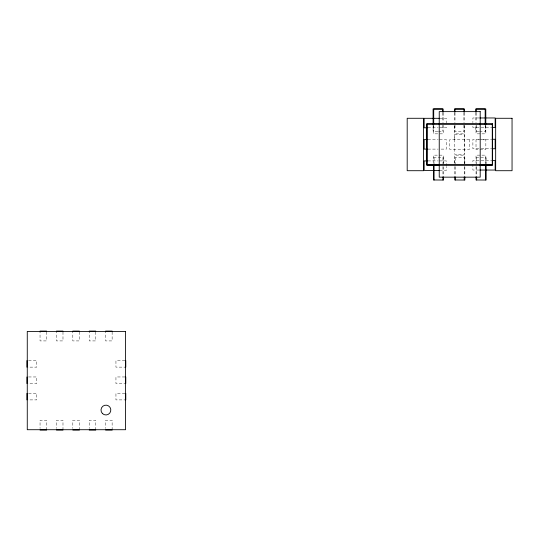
<?xml version="1.0" encoding="UTF-8"?>
<svg xmlns="http://www.w3.org/2000/svg" width="539" height="539" viewBox="0 0 539 539"><rect width="100%" height="100%" fill="white"/><g stroke="black" fill="none" stroke-linecap="round" stroke-linejoin="round"><path stroke-width="0.4" stroke-dasharray="2.69 2.02" d="M454.707 139.581L454.707 134.662L464.537 134.662L464.537 154.322L454.707 154.322L454.707 134.662M479.003 117.967L472.885 117.967L472.885 122.71M439.595 118.317L446.413 118.317L446.413 123.06M479.003 127.453L472.885 127.453L472.885 123.498M481.159 127.453L491.406 127.453M427.892 127.804L438.14 127.804M439.595 127.804L446.413 127.804L446.413 125.432M437.836 131.233L433.093 131.233L433.093 125.196M438.456 131.287L443.199 131.287M478.854 131.233L475.688 131.233L475.688 125.196M479.474 131.287L485.794 131.287L485.794 125.25M479.003 139.264L472.885 139.264L472.885 148.751L479.003 148.751M481.159 139.264L491.406 139.264M427.892 139.621L438.14 139.621M439.595 139.621L446.413 139.621L446.413 149.108L439.595 149.108M481.159 148.751L491.406 148.751M427.892 149.108L438.14 149.108M433.45 157.705L443.557 157.759L443.557 163.795M476.045 157.705L486.151 157.759L486.151 163.795M479.003 160.561L472.885 160.561L472.885 163.721M481.159 160.561L491.406 160.561M427.892 160.918L438.14 160.918M439.595 160.918L446.413 160.918L446.413 165.662M479.003 170.048L472.885 170.048L472.885 164.516M439.595 170.405L446.413 170.405L446.413 166.45M28.587 360.578L36.78 360.578L36.78 367.133L26.95 367.133M124.96 360.578L115.946 360.578L115.946 367.133L124.96 367.133M28.587 376.963L36.78 376.963L36.78 383.512L26.95 383.512M124.96 376.963L115.946 376.963L115.946 383.519L124.96 383.519M28.587 393.342L36.78 393.342L36.78 399.898L26.95 399.898M124.96 393.349L115.946 393.349L115.946 399.898L124.96 399.898M485.848 125.654L485.848 133.847L476.018 133.847L476.018 125.654M485.848 163.337L485.848 155.144L476.018 155.144L476.045 163.741M485.531 157.705L485.531 163.741M485.174 125.196L485.174 131.233M476.665 157.759L476.665 163.795M476.665 166.686L476.665 176.186M476.308 112.766L476.308 122.36M476.308 125.25L476.308 131.287M476.045 166.632L476.045 176.226M475.688 112.712L475.688 122.306M464.854 163.795L464.854 157.759L454.748 157.705L454.748 163.741M464.854 166.686L464.854 176.186M464.551 125.654L464.551 133.847L454.721 133.847L454.721 125.654M464.537 134.662L464.537 154.322M464.551 163.337L464.551 155.144L454.721 155.144L454.721 163.337M464.497 112.766L464.497 122.36M464.497 125.25L464.497 131.287L454.39 131.233L454.39 125.196M464.234 157.705L464.234 163.741M464.234 166.632L464.234 176.226M463.877 112.712L463.877 122.306M463.877 125.196L463.877 131.233M455.367 157.759L455.367 163.795M455.367 166.686L455.367 176.186M455.01 112.766L455.01 122.36M455.01 125.25L455.01 131.287M454.748 166.632L454.748 176.226M454.39 112.712L454.39 122.306M443.557 166.686L443.557 176.186M443.199 112.766L443.199 122.36M443.199 125.25L443.253 133.847L433.423 133.847L433.423 125.654M443.253 163.337L443.253 155.144L433.423 155.144L433.45 163.741M442.937 157.705L442.937 163.741M442.937 166.632L442.937 176.226M442.58 112.712L442.58 122.306M442.58 125.196L442.58 131.233M434.07 157.759L434.07 163.795M433.713 125.25L433.713 131.287M112.132 331.903L112.132 340.917L105.583 340.917L105.583 331.903M112.132 430.041L112.132 420.211L105.583 420.211L105.583 428.404M95.753 331.903L95.753 340.917L89.198 340.917L89.198 331.903M95.753 430.041L95.753 420.211L89.198 420.211L89.198 428.404M79.368 331.903L79.368 340.917L72.812 340.917L72.812 331.903M79.368 430.041L79.368 420.211L72.812 420.211L72.812 428.404M62.982 331.903L62.982 340.917L56.433 340.917L56.433 331.903M62.982 430.041L62.982 420.211L56.433 420.211L56.433 428.404M46.603 331.903L46.603 340.917L40.048 340.917L40.048 331.903M46.603 430.041L46.603 420.211L40.048 420.211L40.048 428.404M469.456 139.581L449.796 139.581L449.796 149.411L469.456 149.411L469.456 139.581M485.848 139.81L476.018 139.81L476.018 149.566L485.848 149.566L485.848 139.81"/><path stroke-width="0.81" d="M479.703 117.967L495.159 117.967L495.159 127.453L492.08 127.453M439.595 118.317L424.139 118.317L424.139 127.804L427.218 127.804M492.08 139.264L495.159 139.264L495.159 148.751L492.08 148.751M427.218 139.621L424.139 139.621L424.139 149.108L427.218 149.108M492.08 160.561L495.159 160.561L495.159 170.048L479.703 170.048M427.218 160.918L424.139 160.918L424.139 170.405L439.595 170.405M439.157 164.974L426.854 164.974L426.854 124.017L492.484 124.111L492.484 165.075L426.955 165.075L426.955 124.111M480.114 164.974L492.39 164.974L492.39 124.017M40.048 331.087L46.603 331.087M56.433 331.087L62.982 331.087M72.812 331.087L79.368 331.087M89.198 331.087L95.753 331.087M105.583 331.087L112.132 331.087M40.048 430.041L46.603 430.041M56.433 430.041L62.982 430.041M72.812 430.041L79.368 430.041M89.198 430.041L95.753 430.041M105.583 430.041L112.132 430.041M486.151 164.577L486.151 180.033L476.045 179.972L476.045 176.9M485.794 124.469L485.794 109.013L476.308 109.013L476.308 112.018M485.531 164.523L485.531 179.972M485.174 124.415L485.174 108.959L475.688 108.959L475.688 112.038M476.665 177.028L476.665 180.033M464.854 176.954L464.854 180.033L454.748 179.972L454.748 176.9M464.497 112.092L464.497 109.013L455.01 109.013L455.01 112.018M464.234 176.974L464.234 179.972M463.877 111.957L463.877 108.959L454.39 108.959L454.39 112.038M455.367 177.028L455.367 180.033M443.557 176.954L443.557 180.033L433.45 179.972L433.45 164.523M443.199 112.092L443.199 109.013L433.713 109.013L433.713 124.469M442.937 176.974L442.937 179.972M442.58 111.957L442.58 108.959L433.093 108.959L433.093 124.415M434.07 164.577L434.07 180.033M125.776 360.578L125.776 367.133M125.776 376.963L125.776 383.519M125.776 393.349L125.776 399.898M26.95 360.578L26.95 367.133M26.95 376.963L26.95 383.512M26.95 393.342L26.95 399.898M480.202 111.627L439.238 111.627L439.238 177.163L480.202 177.163L480.202 111.627M423.58 118.284L407.194 118.284L407.194 170.708L423.58 170.708L423.58 118.284M512.05 118.284L495.664 118.284L495.664 170.708L512.05 170.708L512.05 118.284M492.289 123.916L426.76 123.916L426.76 164.873L492.289 164.873L492.289 123.916M125.567 331.418L27.267 331.418L27.267 429.718L125.567 429.718L125.567 331.418M102.437 413.528A4.918 4.918 0 0 0 110.657 411.324A4.918 4.918 0 0 0 104.64 405.308A4.918 4.918 0 0 0 102.437 413.528"/></g></svg>
